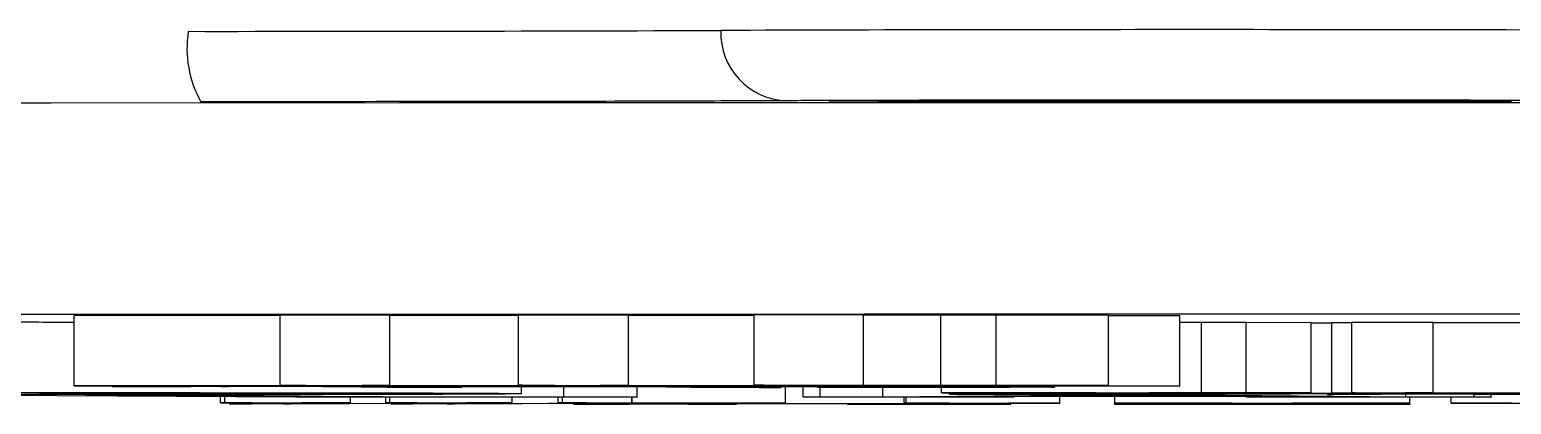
# Model space of a CAD drawing. Header units: millimetres. Extents: x 2136 to 4572, y 748 to 2471.
# Drawn here: x 3099.61 to 3120.68, y 897.52 to 902.86 of the extents above; entities that cross this region are included whole.
import ezdxf

# ---------------------------------------------------------------- set-up
doc = ezdxf.new("R2010")
doc.units = ezdxf.units.MM

msp = doc.modelspace()

# ---------------------------------------------------------------- linework, layer by layer
at = {"color": 7, "linetype": 'Continuous', "lineweight": 25}
for p, q in [((3103.171, 898.79), (3100.243, 898.788)), ((3100.243, 897.788), (3100.243, 898.788)), ((3104.73, 898.794), (3103.171, 898.796)), ((3103.171, 897.796), (3103.171, 898.796)), ((3104.73, 897.794), (3104.73, 898.794)), ((3106.561, 898.791), (3104.73, 898.79)), ((3108.123, 898.796), (3106.561, 898.797)), ((3106.561, 897.797), (3106.561, 898.797)), ((3108.123, 897.796), (3108.123, 898.796)), ((3109.911, 898.792), (3108.123, 898.791)), ((3111.467, 898.797), (3109.911, 898.798)), ((3109.911, 897.798), (3109.911, 898.798)), ((3111.467, 897.797), (3111.467, 898.797)), ((3112.564, 898.793), (3111.467, 898.793)), ((3113.35, 898.795), (3112.564, 898.793)), ((3112.564, 897.793), (3112.564, 898.793)), ((3114.948, 898.793), (3113.35, 898.795)), ((3113.35, 897.795), (3113.35, 898.795)), ((3114.948, 897.793), (3114.948, 898.793)), ((3115.962, 898.786), (3114.948, 898.787)), ((3115.962, 897.786), (3115.962, 898.786)), ((3116.271, 898.688), (3115.962, 898.688)), ((3116.907, 898.689), (3116.271, 898.688)), ((3116.271, 897.688), (3116.271, 898.688)), ((3117.832, 898.687), (3116.907, 898.689)), ((3116.907, 897.689), (3116.907, 898.689)), ((3117.832, 897.687), (3117.832, 898.687)), ((3118.121, 898.681), (3117.832, 898.681)), ((3118.409, 898.684), (3118.121, 898.684)), ((3118.121, 898.684), (3118.121, 897.684)), ((3119.565, 898.689), (3118.409, 898.69)), ((3118.409, 897.69), (3118.409, 898.69)), ((3119.565, 897.689), (3119.565, 898.689)), ((3121.126, 898.684), (3119.565, 898.684)), ((3100.243, 897.788), (3103.716, 897.79)), ((3100.882, 897.788), (3100.243, 897.788)), ((3100.793, 897.777), (3100.793, 897.788)), ((3101.471, 897.788), (3100.882, 897.788)), ((3101.173, 897.779), (3101.173, 897.788)), ((3103.785, 897.789), (3101.471, 897.788)), ((3101.841, 897.784), (3101.841, 897.788)), ((3101.841, 897.784), (3102.113, 897.784)), ((3102.113, 897.784), (3102.113, 897.788)), ((3102.113, 897.784), (3102.254, 897.782)), ((3102.254, 897.782), (3102.254, 897.788)), ((3102.254, 897.782), (3114.028, 897.786)), ((3107.771, 897.783), (3102.326, 897.781)), ((3102.444, 897.779), (3102.444, 897.781)), ((3103.171, 897.796), (3104.73, 897.794)), ((3103.78, 897.778), (3103.78, 897.782)), ((3103.78, 897.778), (3104.815, 897.777)), ((3105.059, 897.785), (3104.109, 897.784)), ((3104.73, 897.794), (3104.337, 897.793)), ((3104.337, 897.793), (3104.599, 897.79)), ((3104.599, 897.79), (3104.599, 897.794)), ((3104.599, 897.79), (3107.119, 897.791)), ((3107.188, 897.79), (3104.668, 897.789)), ((3104.815, 897.777), (3104.815, 897.782)), ((3104.815, 897.777), (3108.151, 897.778)), ((3108.223, 897.777), (3104.887, 897.776)), ((3104.887, 897.776), (3105.752, 897.766)), ((3105.752, 897.766), (3104.894, 897.764)), ((3105.059, 897.785), (3105.059, 897.789)), ((3105.752, 897.766), (3105.752, 897.777)), ((3106.561, 897.797), (3108.123, 897.796)), ((3106.601, 897.677), (3106.601, 897.777)), ((3107.205, 897.631), (3107.205, 897.777)), ((3108.452, 897.787), (3107.499, 897.785)), ((3108.123, 897.796), (3107.717, 897.795)), ((3107.717, 897.795), (3108.002, 897.791)), ((3108.151, 897.778), (3107.771, 897.783)), ((3108.002, 897.791), (3108.002, 897.796)), ((3108.002, 897.791), (3110.453, 897.792)), ((3110.522, 897.791), (3108.072, 897.79)), ((3108.245, 897.631), (3108.245, 897.777)), ((3108.452, 897.787), (3108.452, 897.791)), ((3114.169, 897.785), (3108.655, 897.783)), ((3108.655, 897.783), (3109.035, 897.779)), ((3109.035, 897.779), (3109.035, 897.783)), ((3109.035, 897.779), (3112.302, 897.78)), ((3112.579, 897.779), (3109.107, 897.778)), ((3110.293, 897.764), (3109.341, 897.763)), ((3109.911, 897.798), (3111.467, 897.797)), ((3110.293, 897.764), (3110.293, 897.778)), ((3110.355, 897.545), (3110.355, 897.778)), ((3110.608, 897.631), (3110.608, 897.778)), ((3110.805, 897.77), (3110.805, 897.778)), ((3110.864, 897.769), (3110.805, 897.77)), ((3111.796, 897.788), (3110.848, 897.787)), ((3110.851, 897.631), (3110.851, 897.769)), ((3111.467, 897.797), (3111.064, 897.796)), ((3111.064, 897.796), (3111.339, 897.793)), ((3111.339, 897.793), (3111.339, 897.797)), ((3111.339, 897.793), (3112.564, 897.793)), ((3114.948, 897.793), (3111.408, 897.792)), ((3111.741, 897.633), (3111.741, 897.779)), ((3111.796, 897.788), (3111.796, 897.792)), ((3112.302, 897.78), (3112.302, 897.785)), ((3112.302, 897.78), (3112.798, 897.782)), ((3112.564, 897.793), (3113.35, 897.795)), ((3112.573, 897.688), (3112.573, 897.779)), ((3113.209, 897.771), (3112.579, 897.779)), ((3112.798, 897.782), (3112.798, 897.785)), ((3112.798, 897.782), (3114.041, 897.78)), ((3113.35, 897.795), (3114.948, 897.793)), ((3114.041, 897.78), (3113.509, 897.779)), ((3113.509, 897.779), (3114.138, 897.771)), ((3113.555, 897.782), (3114.169, 897.785)), ((3113.555, 897.782), (3113.555, 897.785)), ((3113.787, 897.782), (3113.555, 897.782)), ((3114.028, 897.786), (3114.028, 897.793)), ((3114.028, 897.786), (3114.511, 897.788)), ((3114.138, 897.771), (3114.138, 897.785)), ((3114.184, 897.77), (3114.184, 897.793)), ((3114.511, 897.788), (3114.511, 897.793)), ((3114.511, 897.788), (3115.962, 897.786)), ((3103.39, 897.629), (3097.823, 897.66)), ((3100.405, 897.661), (3105.471, 897.634)), ((3102.324, 897.547), (3102.324, 897.635)), ((3102.384, 897.548), (3102.384, 897.634)), ((3108.245, 897.629), (3103.39, 897.629)), ((3104.172, 897.547), (3104.172, 897.629)), ((3104.673, 897.546), (3104.673, 897.629)), ((3104.732, 897.547), (3104.732, 897.629)), ((3106.468, 897.546), (3106.468, 897.629)), ((3107.123, 897.545), (3107.123, 897.629)), ((3107.183, 897.546), (3107.183, 897.629)), ((3107.205, 897.631), (3108.245, 897.631)), ((3108.169, 897.545), (3108.169, 897.629)), ((3108.171, 897.629), (3108.171, 897.545)), ((3108.245, 897.631), (3108.245, 897.629)), ((3110.608, 897.63), (3110.608, 897.631)), ((3110.608, 897.631), (3110.851, 897.631)), ((3113.602, 897.63), (3110.608, 897.63)), ((3111.741, 897.633), (3114.893, 897.66)), ((3112.044, 897.544), (3112.044, 897.63)), ((3112.071, 897.544), (3112.071, 897.63)), ((3113.093, 897.687), (3112.573, 897.688)), ((3112.573, 897.688), (3116.271, 897.688)), ((3113.359, 897.641), (3112.631, 897.634)), ((3112.688, 897.67), (3112.688, 897.688)), ((3113.324, 897.668), (3112.688, 897.67)), ((3112.804, 897.68), (3112.804, 897.688)), ((3113.324, 897.679), (3112.804, 897.68)), ((3112.804, 897.68), (3114.769, 897.68)), ((3116.994, 897.641), (3113.359, 897.641)), ((3113.359, 897.631), (3113.359, 897.641)), ((3113.359, 897.631), (3113.602, 897.631)), ((3115.217, 897.657), (3113.521, 897.642)), ((3113.521, 897.642), (3116.913, 897.642)), ((3113.602, 897.631), (3113.602, 897.641)), ((3113.602, 897.631), (3113.602, 897.63)), ((3114.256, 897.544), (3114.256, 897.641)), ((3114.769, 897.687), (3114.48, 897.687)), ((3114.769, 897.679), (3114.711, 897.679)), ((3114.769, 897.68), (3114.769, 897.687)), ((3114.769, 897.671), (3114.769, 897.679)), ((3114.893, 897.66), (3116.104, 897.66)), ((3115.039, 897.544), (3115.039, 897.641)), ((3115.298, 897.657), (3115.217, 897.657)), ((3116.913, 897.642), (3115.298, 897.657)), ((3117.832, 897.687), (3115.52, 897.687)), ((3115.52, 897.687), (3115.52, 897.68)), ((3115.52, 897.68), (3116.156, 897.68)), ((3117.485, 897.679), (3115.52, 897.679)), ((3115.52, 897.679), (3115.52, 897.672)), ((3115.52, 897.672), (3117.485, 897.673)), ((3116.104, 897.66), (3116.104, 897.679)), ((3116.104, 897.66), (3119.175, 897.633)), ((3116.156, 897.68), (3116.156, 897.687)), ((3116.156, 897.68), (3116.676, 897.681)), ((3116.271, 897.688), (3116.907, 897.689)), ((3116.676, 897.681), (3116.676, 897.687)), ((3116.676, 897.681), (3117.485, 897.679)), ((3116.907, 897.689), (3117.832, 897.687)), ((3116.91, 897.631), (3116.91, 897.641)), ((3116.91, 897.63), (3116.91, 897.631)), ((3116.91, 897.631), (3117.234, 897.631)), ((3120.389, 897.63), (3116.91, 897.63)), ((3117.8, 897.633), (3116.994, 897.641)), ((3117.234, 897.631), (3117.234, 897.639)), ((3117.485, 897.681), (3117.485, 897.687)), ((3118.005, 897.68), (3117.485, 897.681)), ((3117.485, 897.681), (3124.478, 897.681)), ((3117.485, 897.679), (3117.485, 897.681)), ((3117.485, 897.673), (3117.485, 897.679)), ((3117.485, 897.673), (3117.543, 897.673)), ((3117.543, 897.681), (3117.543, 897.673)), ((3118.121, 897.674), (3118.063, 897.678)), ((3118.063, 897.678), (3118.814, 897.677)), ((3118.063, 897.664), (3118.063, 897.678)), ((3118.063, 897.664), (3118.121, 897.666)), ((3118.814, 897.665), (3118.063, 897.664)), ((3118.121, 897.684), (3118.467, 897.685)), ((3118.814, 897.683), (3118.121, 897.684)), ((3118.121, 897.666), (3118.121, 897.674)), ((3118.409, 897.69), (3119.565, 897.689)), ((3119.276, 897.684), (3118.814, 897.683)), ((3118.814, 897.677), (3118.814, 897.683)), ((3118.814, 897.677), (3120.49, 897.677)), ((3120.143, 897.676), (3118.814, 897.676)), ((3118.814, 897.676), (3118.814, 897.665)), ((3119.565, 897.689), (3119.161, 897.688)), ((3119.161, 897.688), (3119.161, 897.684)), ((3119.161, 897.684), (3121.183, 897.684)), ((3119.175, 897.633), (3119.175, 897.676)), ((3119.231, 897.544), (3119.231, 897.63)), ((3124.131, 897.684), (3119.276, 897.684)), ((3120.779, 897.68), (3119.392, 897.68)), ((3119.82, 897.544), (3119.82, 897.63)), ((3120.143, 897.666), (3120.143, 897.676)), ((3120.837, 897.666), (3120.143, 897.666)), ((3120.146, 897.631), (3120.146, 897.666)), ((3120.146, 897.631), (3120.389, 897.631)), ((3120.389, 897.631), (3120.389, 897.666)), ((3120.389, 897.631), (3120.389, 897.63)), ((3120.49, 897.677), (3120.779, 897.68)), ((3120.49, 897.677), (3120.49, 897.68)), ((3102.324, 897.547), (3102.384, 897.548)), ((3102.529, 897.547), (3102.324, 897.547)), ((3102.384, 897.548), (3104.172, 897.547)), ((3102.454, 897.528), (3102.454, 897.547)), ((3102.454, 897.528), (3102.758, 897.546)), ((3102.76, 897.528), (3102.454, 897.528)), ((3104.865, 897.539), (3102.76, 897.528)), ((3103.473, 897.546), (3103.218, 897.533)), ((3103.218, 897.533), (3103.32, 897.533)), ((3103.32, 897.533), (3104.996, 897.542)), ((3103.32, 897.533), (3103.32, 897.538)), ((3104.112, 897.546), (3103.958, 897.546)), ((3104.172, 897.547), (3104.112, 897.546)), ((3104.673, 897.546), (3104.732, 897.547)), ((3104.827, 897.546), (3104.673, 897.546)), ((3104.732, 897.547), (3106.468, 897.546)), ((3104.752, 897.527), (3104.967, 897.539)), ((3104.752, 897.527), (3104.752, 897.539)), ((3105.058, 897.527), (3104.752, 897.527)), ((3104.967, 897.539), (3104.865, 897.539)), ((3104.996, 897.542), (3105.106, 897.545)), ((3107.955, 897.544), (3105.058, 897.527)), ((3105.821, 897.545), (3105.545, 897.533)), ((3105.545, 897.533), (3105.647, 897.533)), ((3105.647, 897.533), (3107.589, 897.544)), ((3105.647, 897.533), (3105.647, 897.537)), ((3106.408, 897.545), (3106.256, 897.545)), ((3106.468, 897.546), (3106.408, 897.545)), ((3107.123, 897.545), (3107.183, 897.546)), ((3107.277, 897.545), (3107.123, 897.545)), ((3107.183, 897.546), (3108.169, 897.545)), ((3107.34, 897.526), (3107.34, 897.54)), ((3107.34, 897.526), (3107.369, 897.527)), ((3109.629, 897.526), (3107.34, 897.526)), ((3107.369, 897.527), (3107.369, 897.54)), ((3107.369, 897.527), (3107.629, 897.527)), ((3107.589, 897.544), (3107.636, 897.544)), ((3107.629, 897.527), (3107.629, 897.542)), ((3108.134, 897.528), (3108.783, 897.544)), ((3108.169, 897.545), (3108.171, 897.545)), ((3108.171, 897.545), (3110.355, 897.545)), ((3108.655, 897.544), (3108.45, 897.544)), ((3108.657, 897.544), (3108.655, 897.544)), ((3109.297, 897.536), (3108.966, 897.527)), ((3108.966, 897.527), (3108.971, 897.527)), ((3112.366, 897.535), (3109.297, 897.536)), ((3109.615, 897.543), (3109.324, 897.536)), ((3109.324, 897.536), (3112.393, 897.536)), ((3109.398, 897.527), (3109.398, 897.536)), ((3109.398, 897.527), (3109.658, 897.526)), ((3109.658, 897.526), (3109.629, 897.526)), ((3109.658, 897.526), (3109.658, 897.536)), ((3110.328, 897.544), (3110.12, 897.544)), ((3110.355, 897.545), (3110.328, 897.544)), ((3111.241, 897.525), (3111.241, 897.535)), ((3111.241, 897.525), (3111.27, 897.526)), ((3113.53, 897.525), (3111.241, 897.525)), ((3111.27, 897.526), (3111.27, 897.535)), ((3111.27, 897.526), (3111.53, 897.526)), ((3111.53, 897.526), (3111.53, 897.535)), ((3112.035, 897.527), (3112.366, 897.535)), ((3112.035, 897.527), (3112.035, 897.535)), ((3112.253, 897.544), (3112.044, 897.544)), ((3112.044, 897.544), (3112.071, 897.544)), ((3112.071, 897.544), (3114.256, 897.544)), ((3112.393, 897.536), (3112.684, 897.543)), ((3113.516, 897.543), (3112.867, 897.527)), ((3112.867, 897.527), (3112.872, 897.527)), ((3113.299, 897.526), (3113.299, 897.537)), ((3113.299, 897.526), (3113.559, 897.526)), ((3113.559, 897.526), (3113.53, 897.525)), ((3114.229, 897.543), (3114.021, 897.543)), ((3114.256, 897.544), (3114.229, 897.543)), ((3115.039, 897.543), (3115.039, 897.544)), ((3115.039, 897.544), (3119.231, 897.544)), ((3116.236, 897.543), (3115.039, 897.543)), ((3115.039, 897.526), (3115.039, 897.543)), ((3115.039, 897.525), (3115.039, 897.526)), ((3115.039, 897.526), (3116.236, 897.526)), ((3119.231, 897.525), (3115.039, 897.525)), ((3116.236, 897.526), (3116.236, 897.543)), ((3116.704, 897.527), (3116.704, 897.542)), ((3117.567, 897.542), (3117.567, 897.527)), ((3119.231, 897.543), (3118.035, 897.543)), ((3118.035, 897.526), (3118.035, 897.543)), ((3118.035, 897.526), (3119.231, 897.526)), ((3119.231, 897.544), (3119.231, 897.543)), ((3119.231, 897.526), (3119.231, 897.543)), ((3119.231, 897.526), (3119.231, 897.525)), ((3119.82, 897.544), (3122.241, 897.545)), ((3119.856, 897.543), (3119.82, 897.544)), ((3120.165, 897.544), (3119.856, 897.543)), ((3121.529, 897.527), (3120.677, 897.543))]:
    msp.add_line(p, q, dxfattribs=at)
at = {"color": 7, "linetype": 'Continuous', "lineweight": 25, "flags": 128}
for points in [[(3144.41, 901.806), (3139.706, 901.81), (3134.885, 901.813), (3129.971, 901.815), (3124.987, 901.817), (3119.96, 901.818), (3114.915, 901.818), (3109.875, 901.818), (3104.867, 901.816), (3099.915, 901.814), (3095.044, 901.811)], [(3120.68, 901.836), (3119.853, 901.834), (3118.776, 901.832), (3117.522, 901.831), (3116.176, 901.831), (3114.831, 901.831), (3113.576, 901.832), (3112.499, 901.834), (3111.673, 901.836), (3111.154, 901.839), (3110.976, 901.842), (3111.154, 901.845), (3111.673, 901.847), (3112.499, 901.85), (3113.576, 901.851), (3114.831, 901.853), (3116.176, 901.853), (3117.522, 901.853), (3118.776, 901.851), (3119.853, 901.85), (3120.68, 901.847)]]:
    msp.add_lwpolyline(points, dxfattribs=at)
at = {"color": 7, "linetype": 'Continuous', "lineweight": 25}
for centre, radius, start, end in [((3103.406, 902.592), 1.561, 171.0968, 209.1481), ((3102.303, 2777.919), 1875.085, 269.986579, 270.217963), ((3116.176, -1089.456), 1992.314, 89.806162, 90.193839), ((3110.406, 902.816), 0.971, 178.1826, 267.9964)]:
    msp.add_arc(centre, radius, start, end, dxfattribs=at)
for points, knots in [([(3110.372, 901.846), (3109.981, 901.845), (3109.186, 901.841), (3107.196, 901.836), (3104.783, 901.833), (3102.946, 901.832), (3102.043, 901.832)], [0, 0, 0, 0, 0.245796, 0.5, 0.754204, 1, 1, 1, 1]), ([(3121.98, 901.846), (3121.716, 901.848), (3121.175, 901.85), (3119.757, 901.853), (3118.041, 901.855), (3116.176, 901.855), (3114.312, 901.855), (3112.596, 901.853), (3111.178, 901.85), (3110.637, 901.848), (3110.372, 901.846)], [0, 0, 0, 0, 0.122089, 0.25, 0.377911, 0.5, 0.622089, 0.75, 0.877911, 1, 1, 1, 1]), ([(3047.731, 898.668), (3047.779, 898.672), (3047.885, 898.68), (3048.755, 898.692), (3050.236, 898.706), (3052.411, 898.72), (3055.242, 898.733), (3058.756, 898.746), (3062.91, 898.758), (3067.653, 898.769), (3072.915, 898.779), (3078.606, 898.788), (3084.629, 898.796), (3090.852, 898.802), (3097.218, 898.806), (3103.57, 898.81), (3109.909, 898.811), (3116.176, 898.812), (3122.444, 898.811), (3128.782, 898.81), (3135.135, 898.806), (3141.501, 898.802), (3147.724, 898.796), (3153.746, 898.788), (3159.438, 898.779), (3164.7, 898.769), (3169.443, 898.758), (3173.597, 898.746), (3177.111, 898.733), (3179.942, 898.72), (3182.117, 898.706), (3183.598, 898.692), (3184.469, 898.68), (3184.576, 898.671), (3184.624, 898.668)], [0, 0, 0, 0, 0.023828, 0.053273, 0.084485, 0.115699, 0.147957, 0.180726, 0.213842, 0.247136, 0.28043, 0.313546, 0.346314, 0.378573, 0.409785, 0.440999, 0.470442, 0.499888, 0.529332, 0.558778, 0.58999, 0.621203, 0.653462, 0.68623, 0.719347, 0.752641, 0.785934, 0.819051, 0.851819, 0.884078, 0.915289, 0.946503, 0.975948, 1, 1, 1, 1]), ([(3100.243, 898.692), (3100.136, 898.692), (3099.715, 898.693), (3099.275, 898.693), (3098.947, 898.693)], [0, 0, 0, 0, 0.254888, 1, 1, 1, 1]), ([(3100.793, 897.777), (3100.797, 897.778), (3100.809, 897.778), (3100.978, 897.778), (3101.112, 897.779), (3101.173, 897.779)], [0, 0, 0, 0, 0.206018, 0.636041, 1, 1, 1, 1]), ([(3101.489, 897.777), (3101.408, 897.777), (3101.258, 897.777), (3101.048, 897.777), (3100.907, 897.777), (3100.815, 897.777), (3100.798, 897.777), (3100.793, 897.777)], [0, 0, 0, 0, 0.281585, 0.522569, 0.762523, 0.925805, 1, 1, 1, 1]), ([(3101.173, 897.779), (3101.3, 897.779), (3101.642, 897.78), (3101.787, 897.782), (3101.826, 897.783), (3101.841, 897.784)], [0, 0, 0, 0, 0.268239, 0.722981, 1, 1, 1, 1]), ([(3102.396, 897.778), (3102.369, 897.778), (3102.316, 897.778), (3102.051, 897.777), (3101.781, 897.777), (3101.542, 897.777), (3101.489, 897.777)], [0, 0, 0, 0, 0.194719, 0.390632, 0.863045, 1, 1, 1, 1]), ([(3102.326, 897.781), (3102.38, 897.781), (3102.449, 897.78), (3102.427, 897.779), (3102.422, 897.779)], [0, 0, 0, 0, 0.784657, 1, 1, 1, 1]), ([(3103.716, 897.79), (3103.657, 897.79), (3103.546, 897.792), (3103.368, 897.794), (3103.237, 897.795), (3103.171, 897.796)], [0, 0, 0, 0, 0.361759, 0.680808, 1, 1, 1, 1]), ([(3104.894, 897.764), (3104.802, 897.766), (3104.616, 897.768), (3104.258, 897.773), (3103.95, 897.776), (3103.78, 897.778)], [0, 0, 0, 0, 0.307881, 0.615778, 1, 1, 1, 1]), ([(3104.109, 897.784), (3104.071, 897.785), (3104.01, 897.786), (3103.894, 897.788), (3103.821, 897.788), (3103.785, 897.789)], [0, 0, 0, 0, 0.437947, 0.718933, 1, 1, 1, 1]), ([(3104.668, 897.789), (3104.699, 897.789), (3104.759, 897.788), (3104.883, 897.787), (3104.991, 897.786), (3105.059, 897.785)], [0, 0, 0, 0, 0.267337, 0.534687, 1, 1, 1, 1]), ([(3107.119, 897.791), (3107.06, 897.792), (3106.948, 897.793), (3106.764, 897.795), (3106.629, 897.796), (3106.561, 897.797)], [0, 0, 0, 0, 0.353076, 0.676475, 1, 1, 1, 1]), ([(3107.499, 897.785), (3107.456, 897.786), (3107.391, 897.787), (3107.279, 897.789), (3107.218, 897.79), (3107.188, 897.79)], [0, 0, 0, 0, 0.499817, 0.749886, 1, 1, 1, 1]), ([(3108.072, 897.79), (3108.102, 897.79), (3108.163, 897.789), (3108.279, 897.788), (3108.386, 897.787), (3108.452, 897.787)], [0, 0, 0, 0, 0.278089, 0.556193, 1, 1, 1, 1]), ([(3109.341, 897.763), (3109.243, 897.764), (3109.048, 897.767), (3108.666, 897.772), (3108.388, 897.775), (3108.223, 897.777)], [0, 0, 0, 0, 0.289421, 0.578839, 1, 1, 1, 1]), ([(3109.107, 897.778), (3109.222, 897.776), (3109.454, 897.774), (3109.831, 897.769), (3110.128, 897.766), (3110.293, 897.764)], [0, 0, 0, 0, 0.3079389, 0.6158743, 1, 1, 1, 1]), ([(3110.453, 897.792), (3110.394, 897.793), (3110.284, 897.794), (3110.104, 897.796), (3109.975, 897.797), (3109.911, 897.798)], [0, 0, 0, 0, 0.361832, 0.680859, 1, 1, 1, 1]), ([(3110.848, 897.787), (3110.808, 897.787), (3110.743, 897.788), (3110.628, 897.79), (3110.557, 897.791), (3110.522, 897.791)], [0, 0, 0, 0, 0.437841, 0.718884, 1, 1, 1, 1]), ([(3110.805, 897.77), (3111.138, 897.77), (3111.71, 897.77), (3112.366, 897.77), (3112.769, 897.77), (3112.977, 897.77), (3113.118, 897.771), (3113.197, 897.771), (3113.228, 897.771), (3113.215, 897.771), (3113.209, 897.771)], [0, 0, 0, 0, 0.358025, 0.615683, 0.704922, 0.795041, 0.841826, 0.888488, 0.9407, 1, 1, 1, 1]), ([(3113.075, 897.767), (3113.043, 897.767), (3112.98, 897.768), (3112.622, 897.768), (3111.915, 897.769), (3111.26, 897.769), (3110.864, 897.769)], [0, 0, 0, 0, 0.10724, 0.21472, 0.525104, 1, 1, 1, 1]), ([(3111.408, 897.792), (3111.437, 897.791), (3111.496, 897.791), (3111.618, 897.789), (3111.727, 897.788), (3111.796, 897.788)], [0, 0, 0, 0, 0.267397, 0.53481, 1, 1, 1, 1]), ([(3114.138, 897.771), (3114.165, 897.771), (3114.217, 897.77), (3114.076, 897.769), (3113.716, 897.768), (3113.327, 897.767), (3113.075, 897.767)], [0, 0, 0, 0, 0.211302, 0.416468, 0.621501, 1, 1, 1, 1]), ([(3115.962, 897.786), (3115.745, 897.786), (3115.269, 897.785), (3114.537, 897.784), (3114.079, 897.782), (3113.787, 897.782)], [0, 0, 0, 0, 0.234297, 0.511813, 1, 1, 1, 1]), ([(3097.322, 897.69), (3097.992, 897.69), (3099.337, 897.69), (3101.145, 897.689), (3102.466, 897.686), (3103.389, 897.683), (3103.696, 897.679), (3103.719, 897.677), (3103.724, 897.677)], [0, 0, 0, 0, 0.196061, 0.394111, 0.547436, 0.700125, 0.928087, 1, 1, 1, 1]), ([(3103.724, 897.677), (3103.694, 897.675), (3103.633, 897.672), (3102.95, 897.668), (3101.602, 897.665), (3099.918, 897.663), (3098.57, 897.663), (3097.792, 897.663), (3097.669, 897.663)], [0, 0, 0, 0, 0.200351, 0.402646, 0.59747, 0.766762, 0.96323, 1, 1, 1, 1]), ([(3098.273, 897.693), (3098.941, 897.693), (3100.176, 897.693), (3101.943, 897.692), (3103.606, 897.69), (3105.126, 897.688), (3106.271, 897.684), (3106.579, 897.68), (3106.597, 897.678), (3106.601, 897.677)], [0, 0, 0, 0, 0.160365, 0.296332, 0.431737, 0.589347, 0.747826, 0.949128, 1, 1, 1, 1]), ([(3106.601, 897.677), (3106.575, 897.676), (3106.514, 897.673), (3105.73, 897.668), (3104.019, 897.664), (3102.17, 897.661), (3100.891, 897.661), (3100.405, 897.661)], [0, 0, 0, 0, 0.183074, 0.416875, 0.642834, 0.864166, 1, 1, 1, 1]), ([(3105.471, 897.634), (3105.642, 897.633), (3105.906, 897.632), (3106.578, 897.631), (3106.984, 897.631), (3107.205, 897.631)], [0, 0, 0, 0, 0.454509, 0.703285, 1, 1, 1, 1]), ([(3110.851, 897.631), (3110.974, 897.631), (3111.184, 897.631), (3111.44, 897.631), (3111.625, 897.632), (3111.7, 897.632), (3111.732, 897.633), (3111.741, 897.633)], [0, 0, 0, 0, 0.268165, 0.456817, 0.645375, 0.906381, 1, 1, 1, 1]), ([(3112.631, 897.634), (3112.62, 897.634), (3112.599, 897.634), (3112.566, 897.634), (3112.556, 897.633), (3112.55, 897.633)], [0, 0, 0, 0, 0.2502199, 0.5005081, 1, 1, 1, 1]), ([(3112.55, 897.633), (3112.559, 897.633), (3112.573, 897.632), (3112.651, 897.632), (3112.748, 897.631), (3112.902, 897.631), (3113.112, 897.631), (3113.273, 897.631), (3113.359, 897.631)], [0, 0, 0, 0, 0.284135, 0.450473, 0.560568, 0.671794, 0.825494, 1, 1, 1, 1]), ([(3112.688, 897.67), (3113.037, 897.67), (3113.56, 897.67), (3114.251, 897.671), (3114.596, 897.671), (3114.769, 897.671)], [0, 0, 0, 0, 0.499885, 0.749929, 1, 1, 1, 1]), ([(3114.48, 897.687), (3114.313, 897.687), (3113.997, 897.687), (3113.532, 897.687), (3113.239, 897.687), (3113.093, 897.687)], [0, 0, 0, 0, 0.35686, 0.67714, 1, 1, 1, 1]), ([(3114.711, 897.679), (3114.544, 897.679), (3114.228, 897.679), (3113.763, 897.679), (3113.471, 897.679), (3113.324, 897.679)], [0, 0, 0, 0, 0.35686, 0.67714, 1, 1, 1, 1]), ([(3117.543, 897.673), (3116.946, 897.672), (3115.926, 897.671), (3114.461, 897.67), (3113.704, 897.668), (3113.324, 897.668)], [0, 0, 0, 0, 0.41234, 0.704495, 1, 1, 1, 1]), ([(3117.234, 897.631), (3117.32, 897.631), (3117.461, 897.631), (3117.629, 897.631), (3117.737, 897.631), (3117.81, 897.631), (3117.861, 897.632), (3117.873, 897.632), (3117.881, 897.632)], [0, 0, 0, 0, 0.25713, 0.418126, 0.515419, 0.613557, 0.771961, 1, 1, 1, 1]), ([(3117.881, 897.632), (3117.879, 897.632), (3117.877, 897.632), (3117.862, 897.633), (3117.824, 897.633), (3117.8, 897.633)], [0, 0, 0, 0, 0.25103, 0.502225, 1, 1, 1, 1]), ([(3119.392, 897.68), (3119.225, 897.68), (3118.909, 897.68), (3118.444, 897.68), (3118.152, 897.68), (3118.005, 897.68)], [0, 0, 0, 0, 0.35686, 0.67714, 1, 1, 1, 1]), ([(3118.465, 897.685), (3118.464, 897.686), (3118.462, 897.687), (3118.446, 897.688), (3118.422, 897.689), (3118.409, 897.69)], [0, 0, 0, 0, 0.333361, 0.666606, 1, 1, 1, 1]), ([(3119.175, 897.633), (3119.217, 897.633), (3119.301, 897.632), (3119.487, 897.631), (3119.748, 897.631), (3119.974, 897.631), (3120.109, 897.631), (3120.146, 897.631)], [0, 0, 0, 0, 0.25387, 0.509596, 0.715202, 0.920342, 1, 1, 1, 1]), ([(3102.758, 897.546), (3102.77, 897.546), (3102.786, 897.546), (3102.738, 897.547), (3102.68, 897.547), (3102.605, 897.547), (3102.553, 897.547), (3102.529, 897.547)], [0, 0, 0, 0, 0.409045, 0.568709, 0.729731, 0.871998, 1, 1, 1, 1]), ([(3103.958, 897.546), (3103.894, 897.546), (3103.794, 897.546), (3103.661, 897.546), (3103.574, 897.546), (3103.507, 897.546), (3103.485, 897.546), (3103.473, 897.546)], [0, 0, 0, 0, 0.286948, 0.445283, 0.603611, 0.766841, 1, 1, 1, 1]), ([(3105.106, 897.545), (3105.113, 897.545), (3105.125, 897.545), (3105.068, 897.545), (3104.971, 897.546), (3104.871, 897.546), (3104.827, 897.546)], [0, 0, 0, 0, 0.280717, 0.477013, 0.764436, 1, 1, 1, 1]), ([(3106.256, 897.545), (3106.21, 897.545), (3106.133, 897.545), (3106.026, 897.545), (3105.949, 897.545), (3105.877, 897.545), (3105.841, 897.545), (3105.825, 897.545), (3105.821, 897.545)], [0, 0, 0, 0, 0.219728, 0.360437, 0.501962, 0.629609, 0.910972, 1, 1, 1, 1]), ([(3107.631, 897.544), (3107.63, 897.544), (3107.629, 897.544), (3107.587, 897.544), (3107.508, 897.545), (3107.401, 897.545), (3107.318, 897.545), (3107.277, 897.545)], [0, 0, 0, 0, 0.063168, 0.286153, 0.501453, 0.758451, 1, 1, 1, 1]), ([(3107.629, 897.527), (3107.722, 897.527), (3107.851, 897.527), (3108.001, 897.527), (3108.076, 897.527), (3108.119, 897.527), (3108.129, 897.528), (3108.134, 897.528)], [0, 0, 0, 0, 0.3758207, 0.5238074, 0.6720575, 0.8532035, 1, 1, 1, 1]), ([(3108.45, 897.544), (3108.394, 897.544), (3108.288, 897.544), (3108.142, 897.544), (3108.029, 897.544), (3107.98, 897.544), (3107.955, 897.544)], [0, 0, 0, 0, 0.2469872, 0.468153, 0.7284619, 1, 1, 1, 1]), ([(3108.783, 897.544), (3108.783, 897.544), (3108.785, 897.544), (3108.754, 897.544), (3108.702, 897.544), (3108.667, 897.544), (3108.657, 897.544)], [0, 0, 0, 0, 0.177122, 0.589108, 0.884827, 1, 1, 1, 1]), ([(3108.977, 897.527), (3108.99, 897.527), (3109.016, 897.527), (3109.1, 897.527), (3109.227, 897.527), (3109.333, 897.527), (3109.398, 897.527)], [0, 0, 0, 0, 0.204883, 0.408937, 0.643499, 1, 1, 1, 1]), ([(3110.12, 897.544), (3110.051, 897.544), (3109.935, 897.544), (3109.792, 897.544), (3109.7, 897.544), (3109.637, 897.544), (3109.623, 897.543), (3109.615, 897.543)], [0, 0, 0, 0, 0.290077, 0.48445, 0.638173, 0.79153, 1, 1, 1, 1]), ([(3111.53, 897.526), (3111.623, 897.526), (3111.752, 897.526), (3111.901, 897.526), (3111.977, 897.526), (3112.02, 897.527), (3112.03, 897.527), (3112.035, 897.527)], [0, 0, 0, 0, 0.375821, 0.523807, 0.672057, 0.853203, 1, 1, 1, 1]), ([(3112.681, 897.543), (3112.681, 897.543), (3112.682, 897.543), (3112.644, 897.543), (3112.581, 897.544), (3112.467, 897.544), (3112.352, 897.544), (3112.269, 897.544), (3112.253, 897.544)], [0, 0, 0, 0, 0.132198, 0.30903, 0.458399, 0.607839, 0.921168, 1, 1, 1, 1]), ([(3112.878, 897.526), (3112.891, 897.526), (3112.917, 897.526), (3113.001, 897.526), (3113.128, 897.526), (3113.234, 897.526), (3113.299, 897.526)], [0, 0, 0, 0, 0.204883, 0.408937, 0.643499, 1, 1, 1, 1]), ([(3114.021, 897.543), (3113.951, 897.543), (3113.835, 897.543), (3113.693, 897.543), (3113.601, 897.543), (3113.538, 897.543), (3113.524, 897.543), (3113.516, 897.543)], [0, 0, 0, 0, 0.290077, 0.48445, 0.638173, 0.79153, 1, 1, 1, 1]), ([(3116.704, 897.542), (3116.701, 897.543), (3116.696, 897.543), (3116.637, 897.543), (3116.559, 897.543), (3116.422, 897.543), (3116.312, 897.543), (3116.236, 897.543)], [0, 0, 0, 0, 0.250411, 0.398556, 0.54744, 0.686236, 1, 1, 1, 1]), ([(3116.236, 897.526), (3116.325, 897.526), (3116.45, 897.526), (3116.592, 897.526), (3116.665, 897.526), (3116.7, 897.526), (3116.703, 897.526), (3116.704, 897.527)], [0, 0, 0, 0, 0.364031, 0.510061, 0.655864, 0.843841, 1, 1, 1, 1]), ([(3118.035, 897.543), (3117.965, 897.543), (3117.848, 897.543), (3117.71, 897.543), (3117.626, 897.543), (3117.574, 897.543), (3117.569, 897.542), (3117.567, 897.542)], [0, 0, 0, 0, 0.2944044, 0.4877252, 0.6436082, 0.7993468, 1, 1, 1, 1]), ([(3117.567, 897.527), (3117.57, 897.526), (3117.576, 897.526), (3117.633, 897.526), (3117.728, 897.526), (3117.867, 897.526), (3117.975, 897.526), (3118.035, 897.526)], [0, 0, 0, 0, 0.210223, 0.375759, 0.542534, 0.746796, 1, 1, 1, 1]), ([(3120.677, 897.543), (3120.664, 897.543), (3120.645, 897.543), (3120.563, 897.543), (3120.468, 897.544), (3120.33, 897.544), (3120.226, 897.544), (3120.165, 897.544)], [0, 0, 0, 0, 0.282665, 0.424863, 0.567605, 0.744514, 1, 1, 1, 1])]:
    msp.add_open_spline(points, degree=3, knots=knots, dxfattribs=at)

doc.saveas('drawing.dxf')
